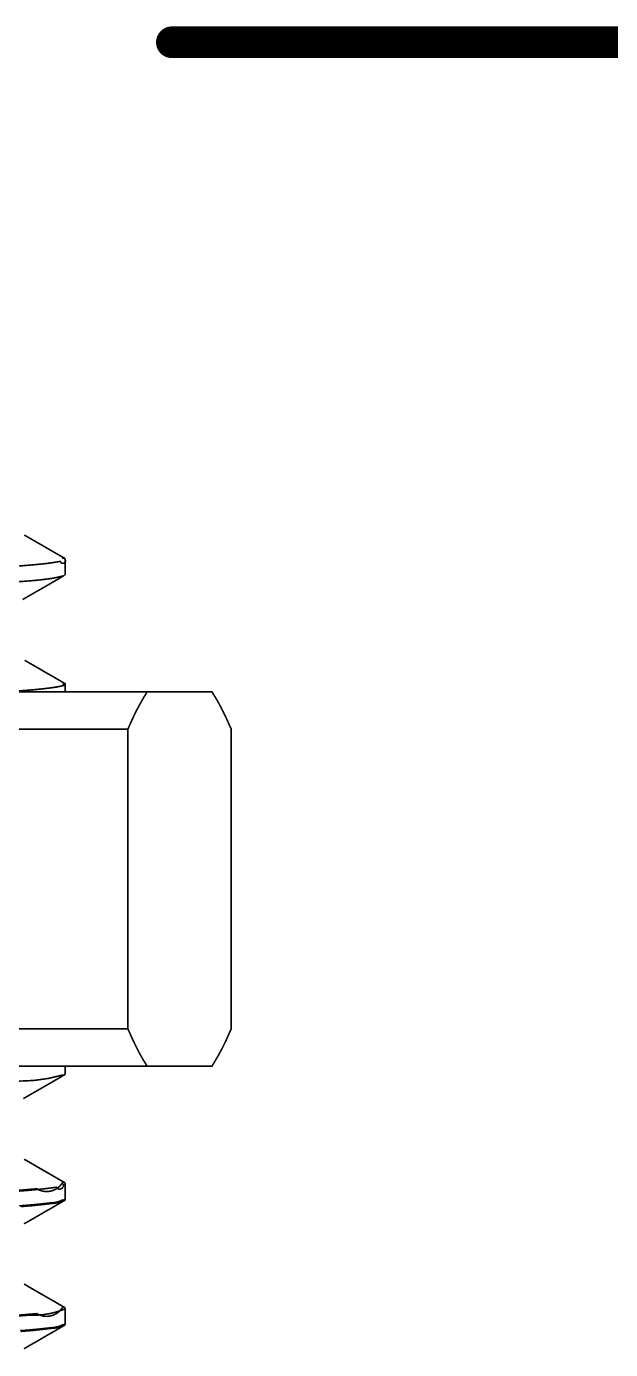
# Model space of a CAD drawing. Header units: inches. Extents: x -6 to 430, y 0 to 90.
# Drawn here: x 28.19 to 32.87, y 55.23 to 65.83 of the extents above; entities that cross this region are included whole.
import ezdxf

# ---------------------------------------------------------------- set-up
doc = ezdxf.new("R2010")
doc.units = ezdxf.units.IN
doc.layers.add('Mechanical 1', color=6, linetype='Continuous')

msp = doc.modelspace()

# ---------------------------------------------------------------- linework, layer by layer
at = {"layer": 'Mechanical 1'}
for points, const_width in [([(29.356, 65.702), (45, 65.702)], 0.254), ([(28.173, 61.755), (28.227, 61.724)], 0.0127), ([(28.227, 61.724), (28.281, 61.693)], 0.0127), ([(28.281, 61.693), (28.335, 61.662)], 0.0127), ([(28.335, 61.662), (28.388, 61.631)], 0.0127), ([(28.388, 61.631), (28.496, 61.569)], 0.0127), ([(28.5, 61.437), (28.5, 61.563)], 0.0127), ([(28.325, 61.333), (28.38, 61.365)], 0.0127), ([(28.38, 61.365), (28.435, 61.397)], 0.0127), ([(28.435, 61.397), (28.489, 61.429)], 0.0127), ([(28.16, 61.238), (28.215, 61.27)], 0.0127), ([(28.215, 61.27), (28.27, 61.302)], 0.0127), ([(28.27, 61.302), (28.325, 61.333)], 0.0127), ([(28.176, 60.752), (28.23, 60.721)], 0.0127), ([(28.23, 60.721), (28.284, 60.69)], 0.0127), ([(28.284, 60.69), (28.338, 60.658)], 0.0127), ([(28.338, 60.658), (28.393, 60.627)], 0.0127), ([(28.393, 60.627), (28.501, 60.564)], 0.0127), ([(28.127, 60.506), (28.21, 60.513)], 0.0127), ([(28.132, 60.507), (28.215, 60.513)], 0.0127), ([(28.336, 60.525), (28.385, 60.531)], 0.0127), ([(28.338, 60.525), (28.386, 60.531)], 0.0127), ([(28.5, 60.5), (28.5, 60.562)], 0.0127), ([(15.324, 60.5), (29.676, 60.5)], 0.0127), ([(29.111, 60.421), (29.126, 60.448)], 0.0127), ([(29.126, 60.448), (29.158, 60.5)], 0.0127), ([(29.676, 60.5), (29.692, 60.474)], 0.0127), ([(29.692, 60.474), (29.707, 60.449)], 0.0127), ([(29.033, 60.268), (29.049, 60.302)], 0.0127), ([(29.769, 60.333), (29.785, 60.301)], 0.0127), ([(29.785, 60.301), (29.8, 60.268)], 0.0127), ([(27.537, 60.2), (29.003, 60.2)], 0.0127), ([(29.003, 60.2), (29.018, 60.234)], 0.0127), ([(29.003, 57.8), (29.003, 60.2)], 0.0127), ([(29.018, 60.234), (29.033, 60.268)], 0.0127), ([(29.8, 60.268), (29.831, 60.2)], 0.0127), ([(29.831, 57.8), (29.831, 60.2)], 0.0127), ([(27.537, 57.8), (29.003, 57.8)], 0.0127), ([(29.003, 57.8), (29.033, 57.732)], 0.0127), ([(29.8, 57.732), (29.815, 57.766)], 0.0127), ([(29.815, 57.766), (29.831, 57.8)], 0.0127), ([(29.033, 57.732), (29.049, 57.699)], 0.0127), ([(29.049, 57.699), (29.064, 57.667)], 0.0127), ([(29.785, 57.698), (29.8, 57.732)], 0.0127), ([(29.126, 57.551), (29.142, 57.526)], 0.0127), ([(29.676, 57.5), (29.707, 57.552)], 0.0127), ([(29.707, 57.552), (29.723, 57.579)], 0.0127), ([(15.324, 57.5), (29.676, 57.5)], 0.0127), ([(28.5, 57.438), (28.5, 57.5)], 0.0127), ([(29.142, 57.526), (29.158, 57.5)], 0.0127), ([(28.276, 57.304), (28.33, 57.336)], 0.0127), ([(28.277, 57.305), (28.331, 57.336)], 0.0127), ([(28.33, 57.336), (28.385, 57.367)], 0.0127), ([(28.331, 57.336), (28.386, 57.368)], 0.0127), ([(28.386, 57.368), (28.44, 57.399)], 0.0127), ([(28.385, 57.367), (28.44, 57.399)], 0.0127), ([(28.44, 57.399), (28.494, 57.431)], 0.0127), ([(28.44, 57.399), (28.494, 57.431)], 0.0127), ([(28.166, 57.241), (28.221, 57.273)], 0.0127), ([(28.168, 57.242), (28.223, 57.274)], 0.0127), ([(28.221, 57.273), (28.276, 57.304)], 0.0127), ([(28.223, 57.274), (28.277, 57.305)], 0.0127), ([(28.172, 56.755), (28.226, 56.725)], 0.0127), ([(28.174, 56.755), (28.228, 56.724)], 0.0127), ([(28.226, 56.725), (28.279, 56.694)], 0.0127), ([(28.228, 56.724), (28.281, 56.692)], 0.0127), ([(28.279, 56.694), (28.333, 56.663)], 0.0127), ([(28.281, 56.692), (28.335, 56.661)], 0.0127), ([(28.333, 56.663), (28.386, 56.632)], 0.0127), ([(28.335, 56.661), (28.389, 56.63)], 0.0127), ([(28.386, 56.632), (28.493, 56.57)], 0.0127), ([(28.389, 56.63), (28.497, 56.568)], 0.0127), ([(28.5, 56.562), (28.5, 56.563)], 0.0127), ([(28.5, 56.438), (28.5, 56.556)], 0.0127), ([(28.389, 56.363), (28.443, 56.395)], 0.0127), ([(28.443, 56.395), (28.497, 56.426)], 0.0127), ([(28.494, 56.43), (28.495, 56.431)], 0.0127), ([(28.5, 56.431), (28.5, 56.437)], 0.0127), ([(28.171, 56.238), (28.226, 56.269)], 0.0127), ([(28.226, 56.269), (28.28, 56.3)], 0.0127), ([(28.28, 56.3), (28.334, 56.332)], 0.0127), ([(28.334, 56.332), (28.389, 56.363)], 0.0127), ([(28.172, 55.755), (28.226, 55.724)], 0.0127), ([(28.174, 55.755), (28.227, 55.723)], 0.0127), ([(28.226, 55.724), (28.279, 55.693)], 0.0127), ([(28.227, 55.723), (28.281, 55.692)], 0.0127), ([(28.279, 55.693), (28.333, 55.662)], 0.0127), ([(28.281, 55.692), (28.335, 55.661)], 0.0127), ([(28.333, 55.662), (28.386, 55.632)], 0.0127), ([(28.335, 55.661), (28.389, 55.63)], 0.0127), ([(28.386, 55.632), (28.493, 55.57)], 0.0127), ([(28.389, 55.63), (28.496, 55.568)], 0.0127), ([(28.5, 55.562), (28.5, 55.562)], 0.0127), ([(28.5, 55.438), (28.5, 55.556)], 0.0127), ([(28.443, 55.395), (28.497, 55.426)], 0.0127), ([(28.495, 55.431), (28.496, 55.432)], 0.0127), ([(28.5, 55.431), (28.5, 55.437)], 0.0127), ([(28.28, 55.3), (28.334, 55.332)], 0.0127), ([(28.334, 55.332), (28.388, 55.363)], 0.0127), ([(28.388, 55.363), (28.443, 55.395)], 0.0127), ([(28.171, 55.237), (28.225, 55.269)], 0.0127), ([(28.225, 55.269), (28.28, 55.3)], 0.0127)]:
    msp.add_lwpolyline(points, dxfattribs=dict(at, const_width=const_width))
for points, const_width in [([(29.292, 65.702, 1), (29.419, 65.702, 1)], 0.127), ([(28.224, 61.724, 1), (28.23, 61.724, 1)], 0.00635), ([(28.224, 61.724, 1), (28.23, 61.724, 1)], 0.00635), ([(28.278, 61.693, 1), (28.284, 61.693, 1)], 0.00635), ([(28.278, 61.693, 1), (28.284, 61.693, 1)], 0.00635), ([(28.331, 61.662, 1), (28.338, 61.662, 1)], 0.00635), ([(28.331, 61.662, 1), (28.338, 61.662, 1)], 0.00635), ([(28.385, 61.631, 1), (28.391, 61.631, 1)], 0.00635), ([(28.385, 61.631, 1), (28.391, 61.631, 1)], 0.00635), ([(28.478, 61.57, 1), (28.485, 61.57, 1)], 0.00635), ([(28.492, 61.569, 1), (28.499, 61.569, 1)], 0.00635), ([(28.269, 61.519, 1), (28.276, 61.519, 1)], 0.00635), ([(28.269, 61.519, 1), (28.276, 61.519, 1)], 0.00635), ([(28.459, 61.544, 1), (28.465, 61.544, 1)], 0.00635), ([(28.459, 61.544, 1), (28.465, 61.544, 1)], 0.00635), ([(28.497, 61.563, 1), (28.503, 61.563, 1)], 0.00635), ([(28.259, 61.392, 1), (28.266, 61.392, 1)], 0.00635), ([(28.259, 61.392, 1), (28.266, 61.392, 1)], 0.00635), ([(28.364, 61.404, 1), (28.37, 61.404, 1)], 0.00635), ([(28.364, 61.404, 1), (28.37, 61.404, 1)], 0.00635), ([(28.376, 61.365, 1), (28.383, 61.365, 1)], 0.00635), ([(28.376, 61.365, 1), (28.383, 61.365, 1)], 0.00635), ([(28.431, 61.397, 1), (28.438, 61.397, 1)], 0.00635), ([(28.431, 61.397, 1), (28.438, 61.397, 1)], 0.00635), ([(28.476, 61.427, 1), (28.482, 61.427, 1)], 0.00635), ([(28.486, 61.429, 1), (28.493, 61.429, 1)], 0.00635), ([(28.497, 61.437, 1), (28.503, 61.437, 1)], 0.00635), ([(28.212, 61.27, 1), (28.218, 61.27, 1)], 0.00635), ([(28.212, 61.27, 1), (28.218, 61.27, 1)], 0.00635), ([(28.267, 61.302, 1), (28.273, 61.302, 1)], 0.00635), ([(28.267, 61.302, 1), (28.273, 61.302, 1)], 0.00635), ([(28.322, 61.333, 1), (28.328, 61.333, 1)], 0.00635), ([(28.322, 61.333, 1), (28.328, 61.333, 1)], 0.00635), ([(28.227, 60.721, 1), (28.233, 60.721, 1)], 0.00635), ([(28.227, 60.721, 1), (28.233, 60.721, 1)], 0.00635), ([(28.281, 60.69, 1), (28.287, 60.69, 1)], 0.00635), ([(28.281, 60.69, 1), (28.287, 60.69, 1)], 0.00635), ([(28.335, 60.658, 1), (28.342, 60.658, 1)], 0.00635), ([(28.335, 60.658, 1), (28.342, 60.658, 1)], 0.00635), ([(28.39, 60.627, 1), (28.396, 60.627, 1)], 0.00635), ([(28.39, 60.627, 1), (28.396, 60.627, 1)], 0.00635), ([(28.207, 60.513, 1), (28.214, 60.513, 1)], 0.00635), ([(28.207, 60.513, 1), (28.214, 60.513, 1)], 0.00635), ([(28.211, 60.513, 1), (28.218, 60.513, 1)], 0.00635), ([(28.211, 60.513, 1), (28.218, 60.513, 1)], 0.00635), ([(28.276, 60.519, 1), (28.282, 60.519, 1)], 0.00635), ([(28.276, 60.519, 1), (28.282, 60.519, 1)], 0.00635), ([(28.279, 60.519, 1), (28.285, 60.519, 1)], 0.00635), ([(28.279, 60.519, 1), (28.285, 60.519, 1)], 0.00635), ([(28.333, 60.525, 1), (28.339, 60.525, 1)], 0.00635), ([(28.333, 60.525, 1), (28.339, 60.525, 1)], 0.00635), ([(28.335, 60.525, 1), (28.341, 60.525, 1)], 0.00635), ([(28.335, 60.525, 1), (28.341, 60.525, 1)], 0.00635), ([(28.382, 60.531, 1), (28.388, 60.531, 1)], 0.00635), ([(28.382, 60.531, 1), (28.388, 60.531, 1)], 0.00635), ([(28.383, 60.531, 1), (28.389, 60.531, 1)], 0.00635), ([(28.383, 60.531, 1), (28.389, 60.531, 1)], 0.00635), ([(28.425, 60.537, 1), (28.431, 60.537, 1)], 0.00635), ([(28.425, 60.537, 1), (28.431, 60.537, 1)], 0.00635), ([(28.426, 60.538, 1), (28.432, 60.538, 1)], 0.00635), ([(28.426, 60.538, 1), (28.432, 60.538, 1)], 0.00635), ([(28.461, 60.544, 1), (28.467, 60.544, 1)], 0.00635), ([(28.46, 60.544, 1), (28.466, 60.544, 1)], 0.00635), ([(28.461, 60.544, 1), (28.467, 60.544, 1)], 0.00635), ([(28.46, 60.544, 1), (28.466, 60.544, 1)], 0.00635), ([(28.482, 60.562, 1), (28.489, 60.562, 1)], 0.00635), ([(28.482, 60.562, 1), (28.489, 60.562, 1)], 0.00635), ([(28.483, 60.55, 1), (28.489, 60.55, 1)], 0.00635), ([(28.483, 60.55, 1), (28.489, 60.55, 1)], 0.00635), ([(28.483, 60.55, 1), (28.489, 60.55, 1)], 0.00635), ([(28.483, 60.55, 1), (28.489, 60.55, 1)], 0.00635), ([(28.497, 60.562, 1), (28.503, 60.562, 1)], 0.00635), ([(28.498, 60.564, 1), (28.504, 60.564, 1)], 0.00635), ([(28.497, 60.5, 1), (28.503, 60.5, 1)], 0.00635), ([(29.108, 60.421, 1), (29.114, 60.421, 1)], 0.00635), ([(29.108, 60.421, 1), (29.114, 60.421, 1)], 0.00635), ([(29.123, 60.448, 1), (29.13, 60.448, 1)], 0.00635), ([(29.123, 60.448, 1), (29.13, 60.448, 1)], 0.00635), ([(29.154, 60.5, 1), (29.161, 60.5, 1)], 0.00635), ([(29.673, 60.5, 1), (29.679, 60.5, 1)], 0.00635), ([(29.673, 60.5, 1), (29.679, 60.5, 1)], 0.00635), ([(29.688, 60.474, 1), (29.695, 60.474, 1)], 0.00635), ([(29.688, 60.474, 1), (29.695, 60.474, 1)], 0.00635), ([(29.704, 60.449, 1), (29.71, 60.449, 1)], 0.00635), ([(29.704, 60.449, 1), (29.71, 60.449, 1)], 0.00635), ([(29.72, 60.422, 1), (29.726, 60.422, 1)], 0.00635), ([(29.72, 60.422, 1), (29.726, 60.422, 1)], 0.00635), ([(29.046, 60.302, 1), (29.052, 60.302, 1)], 0.00635), ([(29.046, 60.302, 1), (29.052, 60.302, 1)], 0.00635), ([(29.061, 60.334, 1), (29.067, 60.334, 1)], 0.00635), ([(29.061, 60.334, 1), (29.067, 60.334, 1)], 0.00635), ([(29.076, 60.364, 1), (29.083, 60.364, 1)], 0.00635), ([(29.076, 60.364, 1), (29.083, 60.364, 1)], 0.00635), ([(29.092, 60.393, 1), (29.098, 60.393, 1)], 0.00635), ([(29.092, 60.393, 1), (29.098, 60.393, 1)], 0.00635), ([(29.735, 60.394, 1), (29.742, 60.394, 1)], 0.00635), ([(29.735, 60.394, 1), (29.742, 60.394, 1)], 0.00635), ([(29.751, 60.364, 1), (29.757, 60.364, 1)], 0.00635), ([(29.751, 60.364, 1), (29.757, 60.364, 1)], 0.00635), ([(29.766, 60.333, 1), (29.773, 60.333, 1)], 0.00635), ([(29.766, 60.333, 1), (29.773, 60.333, 1)], 0.00635), ([(29.782, 60.301, 1), (29.788, 60.301, 1)], 0.00635), ([(29.782, 60.301, 1), (29.788, 60.301, 1)], 0.00635), ([(29, 60.2, 1), (29.006, 60.2, 1)], 0.00635), ([(29, 60.2, 1), (29.006, 60.2, 1)], 0.00635), ([(29, 60.2, 1), (29.006, 60.2, 1)], 0.00635), ([(29.015, 60.234, 1), (29.021, 60.234, 1)], 0.00635), ([(29.015, 60.234, 1), (29.021, 60.234, 1)], 0.00635), ([(29.03, 60.268, 1), (29.037, 60.268, 1)], 0.00635), ([(29.03, 60.268, 1), (29.037, 60.268, 1)], 0.00635), ([(29.797, 60.268, 1), (29.803, 60.268, 1)], 0.00635), ([(29.797, 60.268, 1), (29.803, 60.268, 1)], 0.00635), ([(29.828, 60.2, 1), (29.834, 60.2, 1)], 0.00635), ([(29.828, 60.2, 1), (29.834, 60.2, 1)], 0.00635), ([(29, 57.8, 1), (29.006, 57.8, 1)], 0.00635), ([(29, 57.8, 1), (29.006, 57.8, 1)], 0.00635), ([(29, 57.8, 1), (29.006, 57.8, 1)], 0.00635), ([(29.812, 57.766, 1), (29.819, 57.766, 1)], 0.00635), ([(29.812, 57.766, 1), (29.819, 57.766, 1)], 0.00635), ([(29.828, 57.8, 1), (29.834, 57.8, 1)], 0.00635), ([(29.828, 57.8, 1), (29.834, 57.8, 1)], 0.00635), ([(29.03, 57.732, 1), (29.037, 57.732, 1)], 0.00635), ([(29.03, 57.732, 1), (29.037, 57.732, 1)], 0.00635), ([(29.046, 57.699, 1), (29.052, 57.699, 1)], 0.00635), ([(29.046, 57.699, 1), (29.052, 57.699, 1)], 0.00635), ([(29.061, 57.667, 1), (29.067, 57.667, 1)], 0.00635), ([(29.061, 57.667, 1), (29.067, 57.667, 1)], 0.00635), ([(29.766, 57.666, 1), (29.773, 57.666, 1)], 0.00635), ([(29.766, 57.666, 1), (29.773, 57.666, 1)], 0.00635), ([(29.782, 57.698, 1), (29.788, 57.698, 1)], 0.00635), ([(29.782, 57.698, 1), (29.788, 57.698, 1)], 0.00635), ([(29.797, 57.732, 1), (29.803, 57.732, 1)], 0.00635), ([(29.797, 57.732, 1), (29.803, 57.732, 1)], 0.00635), ([(29.076, 57.636, 1), (29.083, 57.636, 1)], 0.00635), ([(29.076, 57.636, 1), (29.083, 57.636, 1)], 0.00635), ([(29.092, 57.606, 1), (29.098, 57.606, 1)], 0.00635), ([(29.092, 57.606, 1), (29.098, 57.606, 1)], 0.00635), ([(29.107, 57.578, 1), (29.114, 57.578, 1)], 0.00635), ([(29.107, 57.578, 1), (29.114, 57.578, 1)], 0.00635), ([(29.123, 57.551, 1), (29.129, 57.551, 1)], 0.00635), ([(29.123, 57.551, 1), (29.129, 57.551, 1)], 0.00635), ([(29.704, 57.552, 1), (29.71, 57.552, 1)], 0.00635), ([(29.704, 57.552, 1), (29.71, 57.552, 1)], 0.00635), ([(29.72, 57.579, 1), (29.726, 57.579, 1)], 0.00635), ([(29.72, 57.579, 1), (29.726, 57.579, 1)], 0.00635), ([(29.735, 57.607, 1), (29.742, 57.607, 1)], 0.00635), ([(29.735, 57.607, 1), (29.742, 57.607, 1)], 0.00635), ([(29.751, 57.636, 1), (29.757, 57.636, 1)], 0.00635), ([(29.751, 57.636, 1), (29.757, 57.636, 1)], 0.00635), ([(28.497, 57.5, 1), (28.503, 57.5, 1)], 0.00635), ([(28.497, 57.438, 1), (28.503, 57.438, 1)], 0.00635), ([(29.139, 57.526, 1), (29.145, 57.526, 1)], 0.00635), ([(29.139, 57.526, 1), (29.145, 57.526, 1)], 0.00635), ([(29.154, 57.5, 1), (29.161, 57.5, 1)], 0.00635), ([(29.673, 57.5, 1), (29.679, 57.5, 1)], 0.00635), ([(29.673, 57.5, 1), (29.679, 57.5, 1)], 0.00635), ([(28.327, 57.336, 1), (28.334, 57.336, 1)], 0.00635), ([(28.327, 57.336, 1), (28.334, 57.336, 1)], 0.00635), ([(28.328, 57.336, 1), (28.334, 57.336, 1)], 0.00635), ([(28.328, 57.336, 1), (28.334, 57.336, 1)], 0.00635), ([(28.382, 57.368, 1), (28.389, 57.368, 1)], 0.00635), ([(28.382, 57.367, 1), (28.388, 57.367, 1)], 0.00635), ([(28.382, 57.368, 1), (28.389, 57.368, 1)], 0.00635), ([(28.382, 57.367, 1), (28.388, 57.367, 1)], 0.00635), ([(28.437, 57.399, 1), (28.443, 57.399, 1)], 0.00635), ([(28.437, 57.399, 1), (28.443, 57.399, 1)], 0.00635), ([(28.437, 57.399, 1), (28.443, 57.399, 1)], 0.00635), ([(28.437, 57.399, 1), (28.443, 57.399, 1)], 0.00635), ([(28.478, 57.43, 1), (28.484, 57.43, 1)], 0.00635), ([(28.478, 57.43, 1), (28.484, 57.43, 1)], 0.00635), ([(28.491, 57.431, 1), (28.498, 57.431, 1)], 0.00635), ([(28.491, 57.431, 1), (28.498, 57.431, 1)], 0.00635), ([(28.218, 57.273, 1), (28.224, 57.273, 1)], 0.00635), ([(28.218, 57.273, 1), (28.224, 57.273, 1)], 0.00635), ([(28.219, 57.274, 1), (28.226, 57.274, 1)], 0.00635), ([(28.219, 57.274, 1), (28.226, 57.274, 1)], 0.00635), ([(28.273, 57.304, 1), (28.279, 57.304, 1)], 0.00635), ([(28.273, 57.304, 1), (28.279, 57.304, 1)], 0.00635), ([(28.274, 57.305, 1), (28.28, 57.305, 1)], 0.00635), ([(28.274, 57.305, 1), (28.28, 57.305, 1)], 0.00635), ([(28.223, 56.725, 1), (28.229, 56.725, 1)], 0.00635), ([(28.223, 56.725, 1), (28.229, 56.725, 1)], 0.00635), ([(28.224, 56.724, 1), (28.231, 56.724, 1)], 0.00635), ([(28.224, 56.724, 1), (28.231, 56.724, 1)], 0.00635), ([(28.276, 56.694, 1), (28.282, 56.694, 1)], 0.00635), ([(28.276, 56.694, 1), (28.282, 56.694, 1)], 0.00635), ([(28.278, 56.692, 1), (28.285, 56.692, 1)], 0.00635), ([(28.278, 56.692, 1), (28.285, 56.692, 1)], 0.00635), ([(28.33, 56.663, 1), (28.336, 56.663, 1)], 0.00635), ([(28.33, 56.663, 1), (28.336, 56.663, 1)], 0.00635), ([(28.332, 56.661, 1), (28.338, 56.661, 1)], 0.00635), ([(28.332, 56.661, 1), (28.338, 56.661, 1)], 0.00635), ([(28.383, 56.632, 1), (28.389, 56.632, 1)], 0.00635), ([(28.383, 56.632, 1), (28.389, 56.632, 1)], 0.00635), ([(28.386, 56.63, 1), (28.392, 56.63, 1)], 0.00635), ([(28.386, 56.63, 1), (28.392, 56.63, 1)], 0.00635), ([(28.203, 56.506, 1), (28.209, 56.506, 1)], 0.00635), ([(28.203, 56.506, 1), (28.209, 56.506, 1)], 0.00635), ([(28.27, 56.519, 1), (28.276, 56.519, 1)], 0.00635), ([(28.27, 56.519, 1), (28.276, 56.519, 1)], 0.00635), ([(28.27, 56.519, 1), (28.276, 56.519, 1)], 0.00635), ([(28.27, 56.519, 1), (28.276, 56.519, 1)], 0.00635), ([(28.33, 56.519, 1), (28.336, 56.519, 1)], 0.00635), ([(28.33, 56.519, 1), (28.336, 56.519, 1)], 0.00635), ([(28.426, 56.531, 1), (28.433, 56.531, 1)], 0.00635), ([(28.426, 56.531, 1), (28.433, 56.531, 1)], 0.00635), ([(28.478, 56.57, 1), (28.484, 56.57, 1)], 0.00635), ([(28.478, 56.57, 1), (28.484, 56.57, 1)], 0.00635), ([(28.482, 56.556, 1), (28.489, 56.556, 1)], 0.00635), ([(28.49, 56.57, 1), (28.496, 56.57, 1)], 0.00635), ([(28.494, 56.568, 1), (28.5, 56.568, 1)], 0.00635), ([(28.497, 56.562, 1), (28.503, 56.562, 1)], 0.00635), ([(28.497, 56.563, 1), (28.503, 56.563, 1)], 0.00635), ([(28.497, 56.556, 1), (28.503, 56.556, 1)], 0.00635), ([(28.382, 56.406, 1), (28.388, 56.406, 1)], 0.00635), ([(28.382, 56.406, 1), (28.388, 56.406, 1)], 0.00635), ([(28.382, 56.406, 1), (28.388, 56.406, 1)], 0.00635), ([(28.382, 56.406, 1), (28.388, 56.406, 1)], 0.00635), ([(28.39, 56.401, 1), (28.397, 56.401, 1)], 0.00635), ([(28.39, 56.401, 1), (28.397, 56.401, 1)], 0.00635), ([(28.44, 56.395, 1), (28.446, 56.395, 1)], 0.00635), ([(28.44, 56.395, 1), (28.446, 56.395, 1)], 0.00635), ([(28.479, 56.43, 1), (28.485, 56.43, 1)], 0.00635), ([(28.479, 56.43, 1), (28.485, 56.43, 1)], 0.00635), ([(28.482, 56.425, 1), (28.488, 56.425, 1)], 0.00635), ([(28.491, 56.43, 1), (28.497, 56.43, 1)], 0.00635), ([(28.492, 56.431, 1), (28.499, 56.431, 1)], 0.00635), ([(28.494, 56.426, 1), (28.501, 56.426, 1)], 0.00635), ([(28.497, 56.438, 1), (28.503, 56.438, 1)], 0.00635), ([(28.497, 56.437, 1), (28.503, 56.437, 1)], 0.00635), ([(28.497, 56.431, 1), (28.503, 56.431, 1)], 0.00635), ([(28.222, 56.269, 1), (28.229, 56.269, 1)], 0.00635), ([(28.222, 56.269, 1), (28.229, 56.269, 1)], 0.00635), ([(28.277, 56.3, 1), (28.283, 56.3, 1)], 0.00635), ([(28.277, 56.3, 1), (28.283, 56.3, 1)], 0.00635), ([(28.331, 56.332, 1), (28.338, 56.332, 1)], 0.00635), ([(28.331, 56.332, 1), (28.338, 56.332, 1)], 0.00635), ([(28.386, 56.363, 1), (28.392, 56.363, 1)], 0.00635), ([(28.386, 56.363, 1), (28.392, 56.363, 1)], 0.00635), ([(28.223, 55.724, 1), (28.229, 55.724, 1)], 0.00635), ([(28.223, 55.724, 1), (28.229, 55.724, 1)], 0.00635), ([(28.224, 55.723, 1), (28.231, 55.723, 1)], 0.00635), ([(28.224, 55.723, 1), (28.231, 55.723, 1)], 0.00635), ([(28.276, 55.693, 1), (28.282, 55.693, 1)], 0.00635), ([(28.276, 55.693, 1), (28.282, 55.693, 1)], 0.00635), ([(28.278, 55.692, 1), (28.284, 55.692, 1)], 0.00635), ([(28.278, 55.692, 1), (28.284, 55.692, 1)], 0.00635), ([(28.33, 55.662, 1), (28.336, 55.662, 1)], 0.00635), ([(28.33, 55.662, 1), (28.336, 55.662, 1)], 0.00635), ([(28.332, 55.661, 1), (28.338, 55.661, 1)], 0.00635), ([(28.332, 55.661, 1), (28.338, 55.661, 1)], 0.00635), ([(28.383, 55.632, 1), (28.389, 55.632, 1)], 0.00635), ([(28.383, 55.632, 1), (28.389, 55.632, 1)], 0.00635), ([(28.386, 55.63, 1), (28.392, 55.63, 1)], 0.00635), ([(28.386, 55.63, 1), (28.392, 55.63, 1)], 0.00635), ([(28.478, 55.57, 1), (28.485, 55.57, 1)], 0.00635), ([(28.478, 55.57, 1), (28.485, 55.57, 1)], 0.00635), ([(28.49, 55.57, 1), (28.496, 55.57, 1)], 0.00635), ([(28.493, 55.568, 1), (28.5, 55.568, 1)], 0.00635), ([(28.497, 55.562, 1), (28.503, 55.562, 1)], 0.00635), ([(28.497, 55.562, 1), (28.503, 55.562, 1)], 0.00635), ([(28.497, 55.556, 1), (28.503, 55.556, 1)], 0.00635), ([(28.497, 55.556, 1), (28.503, 55.556, 1)], 0.00635), ([(28.203, 55.506, 1), (28.209, 55.506, 1)], 0.00635), ([(28.203, 55.506, 1), (28.209, 55.506, 1)], 0.00635), ([(28.27, 55.519, 1), (28.276, 55.519, 1)], 0.00635), ([(28.27, 55.519, 1), (28.276, 55.519, 1)], 0.00635), ([(28.27, 55.519, 1), (28.276, 55.519, 1)], 0.00635), ([(28.27, 55.519, 1), (28.276, 55.519, 1)], 0.00635), ([(28.48, 55.431, 1), (28.486, 55.431, 1)], 0.00635), ([(28.48, 55.431, 1), (28.486, 55.431, 1)], 0.00635), ([(28.482, 55.425, 1), (28.488, 55.425, 1)], 0.00635), ([(28.491, 55.431, 1), (28.498, 55.431, 1)], 0.00635), ([(28.493, 55.432, 1), (28.499, 55.432, 1)], 0.00635), ([(28.494, 55.426, 1), (28.5, 55.426, 1)], 0.00635), ([(28.497, 55.438, 1), (28.503, 55.438, 1)], 0.00635), ([(28.497, 55.437, 1), (28.503, 55.437, 1)], 0.00635), ([(28.497, 55.431, 1), (28.503, 55.431, 1)], 0.00635), ([(28.331, 55.332, 1), (28.337, 55.332, 1)], 0.00635), ([(28.331, 55.332, 1), (28.337, 55.332, 1)], 0.00635), ([(28.385, 55.406, 1), (28.391, 55.406, 1)], 0.00635), ([(28.385, 55.406, 1), (28.391, 55.406, 1)], 0.00635), ([(28.385, 55.406, 1), (28.391, 55.406, 1)], 0.00635), ([(28.385, 55.406, 1), (28.391, 55.406, 1)], 0.00635), ([(28.385, 55.363, 1), (28.392, 55.363, 1)], 0.00635), ([(28.385, 55.363, 1), (28.392, 55.363, 1)], 0.00635), ([(28.389, 55.401, 1), (28.395, 55.401, 1)], 0.00635), ([(28.389, 55.401, 1), (28.395, 55.401, 1)], 0.00635), ([(28.44, 55.395, 1), (28.446, 55.395, 1)], 0.00635), ([(28.44, 55.395, 1), (28.446, 55.395, 1)], 0.00635), ([(28.222, 55.269, 1), (28.229, 55.269, 1)], 0.00635), ([(28.222, 55.269, 1), (28.229, 55.269, 1)], 0.00635), ([(28.277, 55.3, 1), (28.283, 55.3, 1)], 0.00635), ([(28.277, 55.3, 1), (28.283, 55.3, 1)], 0.00635)]:
    msp.add_lwpolyline(points, format="xyb", close=True, dxfattribs=dict(at, const_width=const_width))
at = {"layer": 'Mechanical 1', "const_width": 0.0127}
for points in [[(28.482, 61.57, -2.057161), (28.462, 61.544)], [(28.272, 61.519, -0.008327), (27.933, 61.493)], [(28.462, 61.544, -0.025439), (28.272, 61.519)], [(28.263, 61.392, -0.004377), (28.125, 61.381)], [(28.367, 61.404, -0.009397), (28.263, 61.392)], [(28.479, 61.427, -0.042442), (28.367, 61.404)], [(28.279, 60.519, -0.00444), (28.21, 60.513)], [(28.282, 60.519, -0.004484), (28.215, 60.513)], [(28.336, 60.525, -0.004668), (28.279, 60.519)], [(28.338, 60.525, -0.004672), (28.282, 60.519)], [(28.428, 60.537, -0.005129), (28.385, 60.531)], [(28.429, 60.538, -0.005196), (28.386, 60.531)], [(28.463, 60.544, -0.012662), (28.428, 60.537)], [(28.464, 60.544, -0.012815), (28.429, 60.538)], [(28.486, 60.55, -0.040903), (28.464, 60.544)], [(28.486, 60.55, -0.040297), (28.463, 60.544)], [(28.486, 60.562, -1.116041), (28.486, 60.55)], [(28.486, 60.562, -1.105598), (28.486, 60.55)], [(29.095, 60.393, -0.004544), (29.111, 60.421)], [(29.707, 60.449, -0.004429), (29.723, 60.422)], [(29.723, 60.422, -0.005811), (29.738, 60.394)], [(29.049, 60.302, -0.004508), (29.064, 60.334)], [(29.064, 60.334, -0.006004), (29.08, 60.364)], [(29.08, 60.364, -0.00547), (29.095, 60.393)], [(29.738, 60.394, -0.006353), (29.754, 60.364)], [(29.754, 60.364, -0.004854), (29.769, 60.333)], [(29.08, 57.636, -0.004854), (29.064, 57.667)], [(29.769, 57.666, -0.006004), (29.754, 57.636)], [(29.785, 57.698, -0.004508), (29.769, 57.666)], [(29.095, 57.606, -0.006353), (29.08, 57.636)], [(29.111, 57.578, -0.005811), (29.095, 57.606)], [(29.126, 57.551, -0.004429), (29.111, 57.578)], [(29.738, 57.607, -0.004544), (29.723, 57.579)], [(29.754, 57.636, -0.00547), (29.738, 57.607)], [(28.481, 57.43, -0.071961), (28.128, 57.381)], [(28.481, 57.43, -0.071961), (28.128, 57.381)], [(28.273, 56.519, -0.008352), (27.934, 56.493)], [(28.273, 56.519, -0.008352), (27.934, 56.493)], [(28.206, 56.506, -0.004393), (28.043, 56.494)], [(28.333, 56.519, -0.006298), (28.206, 56.506)], [(28.481, 56.57, -0.419215), (28.273, 56.519)], [(28.481, 56.57, -0.419215), (28.273, 56.519)], [(28.429, 56.531, -0.009637), (28.333, 56.519)], [(28.486, 56.556, -0.867089), (28.429, 56.531)], [(28.385, 56.406, -0.011904), (28.134, 56.382)], [(28.385, 56.406, -0.011904), (28.134, 56.382)], [(28.393, 56.401, -0.012894), (28.148, 56.376)], [(28.482, 56.43, -0.11862), (28.385, 56.406)], [(28.482, 56.43, -0.11862), (28.385, 56.406)], [(28.485, 56.425, -0.123244), (28.393, 56.401)], [(28.5, 55.556, -0.109603), (28.206, 55.506)], [(28.481, 55.57, -0.415912), (28.273, 55.519)], [(28.481, 55.57, -0.415912), (28.273, 55.519)], [(28.206, 55.506, -0.006683), (27.846, 55.481)], [(28.273, 55.519, -0.008342), (27.934, 55.493)], [(28.273, 55.519, -0.008342), (27.934, 55.493)], [(28.483, 55.431, -0.120455), (28.388, 55.406)], [(28.483, 55.431, -0.120455), (28.388, 55.406)], [(28.485, 55.425, -0.122619), (28.392, 55.401)], [(28.388, 55.406, -0.012255), (28.139, 55.382)], [(28.388, 55.406, -0.012255), (28.139, 55.382)], [(28.392, 55.401, -0.012738), (28.146, 55.376)]]:
    msp.add_lwpolyline(points, format="xyb", dxfattribs=at)

doc.saveas('drawing.dxf')
